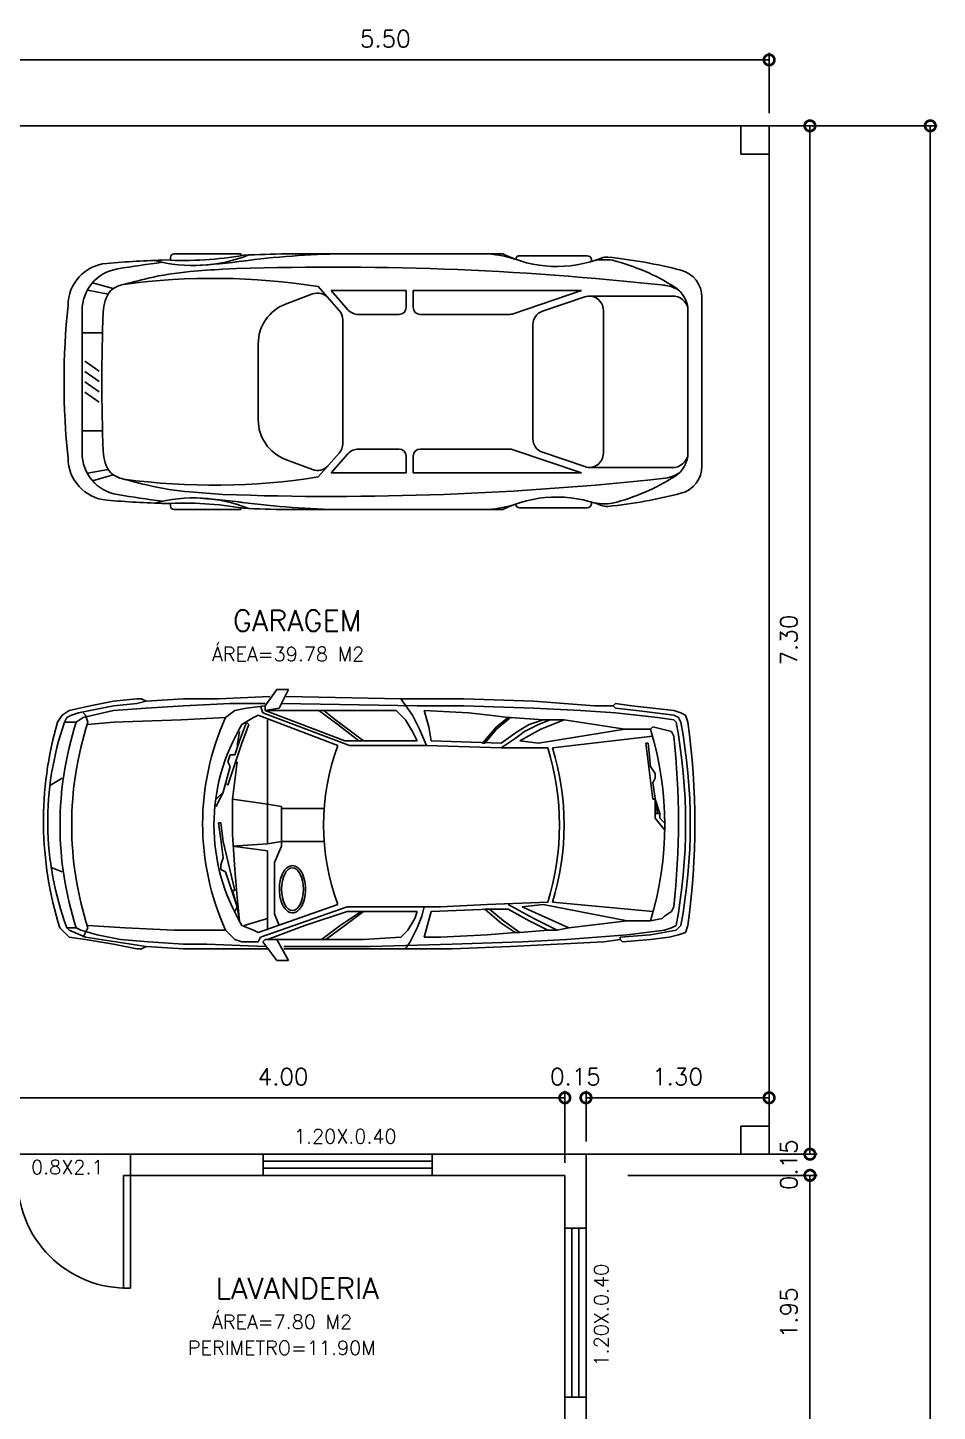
# Model space of a CAD drawing. Extents: x 621 to 746, y 228 to 299.
# Drawn here: x 634.27 to 640.72, y 243.24 to 253.07 of the extents above; entities that cross this region are included whole.
import ezdxf
from ezdxf.enums import TextEntityAlignment as Align

# ---------------------------------------------------------------- set-up
doc = ezdxf.new("R2010")
doc.units = 0
doc.header["$LTSCALE"] = 7
doc.layers.get('0').update_dxf_attribs({"linetype": 'CONTINUOUS'})
doc.layers.get('DEFPOINTS').update_dxf_attribs({"linetype": 'CONTINUOUS'})
for name, color, linetype in [('ACESSÓRIO', 2, 'CONTINUOUS'), ('ALVENARIA', 7, 'CONTINUOUS'), ('ALVENARIA1', 44, 'CONTINUOUS'), ('COTA', 1, 'CONTINUOUS'), ('JAPOR', 142, 'CONTINUOUS'), ('TEXTO2', 40, 'CONTINUOUS'), ('TEXTO3', 3, 'CONTINUOUS')]:
    doc.layers.add(name, color=color, linetype=linetype)
doc.styles.add('SIMPLEX', font='SIMPLEX.SHX')
doc.dimstyles.new('DIM50', dxfattribs={"dimtxt": 0.12, "dimasz": 0.15, "dimexe": 0.05, "dimexo": 0.09, "dimgap": 0.09, "dimtad": 1, "dimzin": 0, "dimdsep": 46, "dimtxsty": 'SIMPLEX', "dimblk1": 'DOTSMALL', "dimblk2": 'DOTSMALL', "dimsah": 1, "dimcen": 0.09, "dimadec": 0, "dimazin": 0, "dimtfac": 1, "dimtix": 1, "dimtofl": 0, "dimtmove": 2, "dimatfit": 3, "dimldrblk": 'DOTSMALL', "dimfxl": 1, "dimtolj": 1, "dimtzin": 0, "dimarcsym": 0})

# ---------------------------------------------------------------- blocks, each defined once
blk = doc.blocks.new('veico28d')
at = {"linetype": 'Continuous'}
for p, q in [((67.65, 186.87), (51.08, 185.21)), ((70.96, 186.87), (67.65, 186.87)), ((74.27, 185.21), (70.96, 186.87)), ((100.79, 186.87), (74.27, 185.21)), ((125.64, 186.87), (100.79, 186.87)), ((162.09, 188.52), (125.64, 186.87)), ((167.07, 193.49), (158.78, 181.9)), ((175.35, 193.49), (167.07, 193.49)), ((168.72, 180.24), (175.35, 193.49)), ((254.89, 186.87), (173.69, 188.52)), ((263.17, 175.27), (254.89, 186.87)), ((299.63, 186.87), (254.89, 186.87)), ((349.34, 185.21), (299.63, 186.87)), ((19.59, 178.58), (14.62, 175.27)), ((34.51, 181.9), (19.59, 178.58)), ((21.25, 175.27), (26.22, 176.92)), ((26.22, 176.92), (51.08, 181.9)), ((29.53, 173.61), (51.08, 178.58)), ((31.19, 175.27), (29.53, 176.92)), ((51.08, 185.21), (34.51, 181.9)), ((51.08, 181.9), (67.65, 183.55)), ((51.08, 178.58), (74.27, 180.24)), ((67.65, 183.55), (74.27, 185.21)), ((74.27, 180.24), (100.79, 181.9)), ((100.79, 181.9), (133.93, 183.55)), ((130.61, 173.61), (137.24, 178.58)), ((133.93, 183.55), (158.78, 183.55)), ((137.24, 178.58), (145.52, 180.24)), ((145.52, 180.24), (158.78, 181.9)), ((157.12, 176.92), (155.47, 181.9)), ((218.43, 153.73), (157.12, 176.92)), ((158.78, 181.9), (158.78, 180.24)), ((158.78, 178.58), (168.72, 180.24)), ((158.78, 180.24), (158.78, 178.58)), ((251.57, 178.58), (158.78, 178.58)), ((158.78, 178.58), (215.12, 157.04)), ((170.38, 183.55), (266.49, 181.9)), ((196.89, 178.58), (210.15, 168.64)), ((208.49, 171.95), (200.21, 178.58)), ((258.2, 171.95), (251.57, 178.58)), ((266.49, 181.9), (299.63, 181.9)), ((302.94, 176.92), (271.46, 178.58)), ((271.46, 178.58), (274.77, 166.98)), ((299.63, 181.9), (349.34, 180.24)), ((317.85, 175.27), (302.94, 176.92)), ((370.88, 183.55), (349.34, 185.21)), ((349.34, 180.24), (382.48, 178.58)), ((392.42, 181.9), (370.88, 183.55)), ((382.48, 178.58), (407.33, 176.92)), ((405.67, 181.9), (392.42, 181.9)), ((407.33, 183.55), (405.67, 181.9)), ((405.67, 181.9), (407.33, 180.24)), ((418.93, 181.9), (407.33, 183.55)), ((407.33, 180.24), (422.24, 178.58)), ((407.33, 176.92), (437.16, 173.61)), ((448.76, 178.58), (418.93, 181.9)), ((422.24, 178.58), (448.76, 175.27)), ((453.73, 176.92), (448.76, 178.58)), ((457.04, 175.27), (453.73, 176.92)), ((14.62, 175.27), (11.31, 170.3)), ((16.28, 170.3), (17.94, 173.61)), ((24.56, 170.3), (16.28, 170.3)), ((17.94, 173.61), (21.25, 175.27)), ((24.56, 170.3), (29.53, 173.61)), ((32.85, 170.3), (31.19, 175.27)), ((32.85, 168.64), (51.08, 170.3)), ((51.08, 170.3), (99.13, 171.95)), ((99.13, 171.95), (130.61, 173.61)), ((140.55, 157.04), (145.52, 170.3)), ((142.21, 168.64), (150.5, 173.61)), ((147.18, 168.64), (142.21, 155.38)), ((145.52, 170.3), (147.18, 168.64)), ((150.5, 173.61), (153.81, 175.27)), ((153.81, 175.27), (210.15, 153.73)), ((160.44, 112.3), (160.44, 171.95)), ((228.37, 157.04), (208.49, 171.95)), ((210.15, 168.64), (225.06, 157.04)), ((263.17, 163.67), (258.2, 171.95)), ((268.14, 165.33), (263.17, 175.27)), ((274.77, 166.98), (276.43, 157.04)), ((312.88, 155.38), (322.82, 166.98)), ((331.11, 173.61), (317.85, 175.27)), ((322.82, 166.98), (331.11, 173.61)), ((332.77, 173.61), (322.82, 165.33)), ((332.77, 173.61), (331.11, 173.61)), ((331.11, 173.61), (332.77, 173.61)), ((355.96, 171.95), (332.77, 173.61)), ((337.74, 163.67), (346.02, 168.64)), ((342.71, 163.67), (352.65, 168.64)), ((346.02, 168.64), (355.96, 171.95)), ((352.65, 168.64), (360.93, 171.95)), ((354.31, 171.95), (370.88, 171.95)), ((360.93, 171.95), (354.31, 171.95)), ((354.31, 165.33), (370.88, 171.95)), ((370.88, 171.95), (413.96, 165.33)), ((432.19, 165.33), (433.84, 166.98)), ((433.84, 166.98), (440.47, 165.33)), ((437.16, 173.61), (448.76, 171.95)), ((448.76, 175.27), (452.07, 173.61)), ((448.76, 171.95), (450.41, 170.3)), ((452.07, 173.61), (453.73, 170.3)), ((458.7, 170.3), (457.04, 175.27)), ((140.55, 163.67), (138.9, 153.73)), ((266.49, 157.04), (263.17, 163.67)), ((273.11, 153.73), (268.14, 165.33)), ((322.82, 165.33), (314.54, 155.38)), ((326.14, 155.38), (337.74, 163.67)), ((326.14, 152.07), (336.08, 158.7)), ((336.08, 158.7), (342.71, 163.67)), ((339.39, 157.04), (354.31, 165.33)), ((413.96, 165.33), (352.65, 155.38)), ((433.84, 160.35), (362.59, 152.07)), ((432.19, 165.33), (413.96, 165.33)), ((440.47, 165.33), (447.1, 163.67)), ((447.1, 163.67), (448.76, 160.35)), ((142.21, 155.38), (132.27, 125.56)), ((137.24, 147.1), (140.55, 157.04)), ((215.12, 157.04), (266.49, 157.04)), ((273.11, 153.73), (218.43, 153.73)), ((225.06, 157.04), (228.37, 157.04)), ((326.14, 152.07), (273.11, 153.73)), ((276.43, 157.04), (326.14, 155.38)), ((314.54, 155.38), (312.88, 155.38)), ((359.28, 152.07), (326.14, 152.07)), ((352.65, 155.38), (339.39, 157.04)), ((428.87, 155.38), (433.84, 115.62)), ((430.53, 155.38), (428.87, 155.38)), ((432.19, 138.81), (430.53, 155.38)), ((128.95, 120.59), (133.93, 138.81)), ((132.27, 142.13), (133.93, 147.1)), ((133.93, 138.81), (132.27, 142.13)), ((133.93, 147.1), (137.24, 147.1)), ((138.9, 142.13), (135.58, 115.62)), ((435.5, 133.84), (432.19, 138.81)), ((6.34, 125.56), (14.62, 130.53)), ((433.84, 127.21), (435.5, 130.53)), ((435.5, 130.53), (435.5, 133.84)), ((128.95, 120.59), (123.98, 110.64)), ((123.98, 115.62), (128.95, 120.59)), ((130.61, 127.21), (128.95, 120.59)), ((132.27, 125.56), (130.61, 127.21)), ((437.16, 105.67), (433.84, 127.21)), ((135.58, 115.62), (160.44, 112.3)), ((160.44, 112.3), (135.58, 115.62)), ((135.58, 115.62), (135.58, 90.76)), ((160.44, 112.3), (170.38, 110.64)), ((160.44, 84.13), (160.44, 112.3)), ((170.38, 110.64), (170.38, 108.99)), ((170.38, 108.99), (170.38, 85.79)), ((200.21, 108.99), (170.38, 108.99)), ((170.38, 108.99), (200.21, 108.99)), ((433.84, 115.62), (435.5, 115.62)), ((438.81, 105.67), (435.5, 115.62)), ((435.5, 115.62), (435.5, 105.67)), ((125.64, 99.05), (127.3, 99.05)), ((127.3, 87.45), (125.64, 99.05)), ((127.3, 99.05), (128.95, 85.79)), ((435.5, 105.67), (438.81, 105.67)), ((435.5, 105.67), (438.81, 105.67)), ((435.5, 102.36), (435.5, 105.67)), ((442.13, 94.07), (435.5, 102.36)), ((438.81, 105.67), (438.81, 102.36)), ((438.81, 102.36), (442.13, 99.05)), ((135.58, 90.76), (137.24, 65.91)), ((128.95, 74.19), (127.3, 87.45)), ((128.95, 85.79), (137.24, 50.99)), ((135.58, 82.48), (160.44, 84.13)), ((160.44, 79.16), (135.58, 82.48)), ((160.44, 84.13), (170.38, 85.79)), ((170.38, 85.79), (160.44, 84.13)), ((160.44, 22.82), (160.44, 79.16)), ((170.38, 82.48), (165.41, 70.88)), ((170.38, 85.79), (170.38, 82.48)), ((200.21, 85.79), (170.38, 85.79)), ((170.38, 85.79), (200.21, 85.79)), ((127.3, 69.22), (128.95, 74.19)), ((127.3, 65.91), (127.3, 69.22)), ((165.41, 70.88), (165.41, 34.42)), ((6.34, 67.56), (14.62, 64.25)), ((130.61, 64.25), (127.3, 65.91)), ((138.9, 39.39), (130.61, 64.25)), ((137.24, 65.91), (138.9, 46.02)), ((135.58, 50.99), (138.9, 39.39)), ((137.24, 50.99), (135.58, 50.99)), ((137.24, 36.08), (138.9, 39.39)), ((138.9, 46.02), (140.55, 29.45)), ((138.9, 39.39), (140.55, 29.45)), ((210.15, 41.05), (153.81, 21.17)), ((155.47, 17.85), (216.78, 39.39)), ((216.78, 39.39), (283.06, 39.39)), ((271.46, 39.39), (269.8, 32.77)), ((283.06, 39.39), (316.2, 41.05)), ((316.2, 41.05), (359.28, 42.71)), ((349.34, 31.11), (331.11, 41.05)), ((355.96, 41.05), (341.05, 39.39)), ((341.05, 39.39), (374.19, 24.48)), ((415.62, 29.45), (355.96, 41.05)), ((362.59, 42.71), (433.84, 36.08)), ((448.76, 39.39), (447.1, 36.08)), ((143.87, 26.14), (160.44, 31.11)), ((160.44, 31.11), (160.44, 22.82)), ((165.41, 34.42), (168.72, 26.14)), ((186.95, 26.14), (216.78, 36.08)), ((226.72, 36.08), (211.8, 26.14)), ((215.12, 26.14), (228.37, 36.08)), ((216.78, 36.08), (228.37, 36.08)), ((228.37, 36.08), (226.72, 36.08)), ((266.49, 36.08), (228.37, 36.08)), ((228.37, 36.08), (266.49, 36.08)), ((264.83, 31.11), (259.86, 22.82)), ((266.49, 36.08), (264.83, 31.11)), ((269.8, 32.77), (266.49, 24.48)), ((276.43, 36.08), (271.46, 17.85)), ((317.85, 37.74), (276.43, 36.08)), ((314.54, 37.74), (317.85, 37.74)), ((326.14, 27.79), (314.54, 37.74)), ((317.85, 37.74), (327.79, 29.45)), ((331.11, 37.74), (317.85, 37.74)), ((346.02, 29.45), (331.11, 37.74)), ((365.91, 22.82), (349.34, 31.11)), ((440.47, 31.11), (432.19, 29.45)), ((442.13, 32.77), (440.47, 31.11)), ((447.1, 36.08), (442.13, 32.77)), ((12.96, 24.48), (16.28, 21.17)), ((16.28, 21.17), (19.59, 17.85)), ((24.56, 24.48), (17.94, 24.48)), ((17.94, 24.48), (19.59, 22.82)), ((19.59, 22.82), (31.19, 17.85)), ((27.88, 22.82), (24.56, 24.48)), ((39.48, 19.51), (27.88, 22.82)), ((32.85, 24.48), (29.53, 17.85)), ((32.85, 26.14), (59.36, 24.48)), ((59.36, 24.48), (94.16, 22.82)), ((94.16, 22.82), (130.61, 22.82)), ((130.61, 22.82), (137.24, 16.2)), ((150.5, 22.82), (142.21, 26.14)), ((153.81, 21.17), (150.5, 22.82)), ((160.44, 16.2), (186.95, 26.14)), ((211.8, 26.14), (198.55, 16.2)), ((201.86, 16.2), (215.12, 26.14)), ((259.86, 22.82), (254.89, 17.85)), ((266.49, 24.48), (261.51, 14.54)), ((316.2, 19.51), (336.08, 21.17)), ((336.08, 21.17), (326.14, 27.79)), ((327.79, 29.45), (339.39, 21.17)), ((336.08, 21.17), (339.39, 21.17)), ((339.39, 21.17), (336.08, 21.17)), ((339.39, 21.17), (359.28, 22.82)), ((359.28, 22.82), (346.02, 29.45)), ((365.91, 22.82), (359.28, 22.82)), ((374.19, 24.48), (365.91, 22.82)), ((374.19, 24.48), (415.62, 29.45)), ((432.19, 29.45), (415.62, 29.45)), ((442.13, 22.82), (415.62, 19.51)), ((450.41, 22.82), (432.19, 19.51)), ((447.1, 24.48), (442.13, 22.82)), ((450.41, 26.14), (447.1, 24.48)), ((453.73, 26.14), (450.41, 22.82)), ((452.07, 19.51), (457.04, 21.17)), ((457.04, 21.17), (458.7, 26.14)), ((19.59, 17.85), (31.19, 16.2)), ((31.19, 17.85), (74.27, 11.22)), ((31.19, 16.2), (51.08, 12.88)), ((56.05, 16.2), (39.48, 19.51)), ((51.08, 12.88), (67.65, 9.57)), ((75.93, 14.54), (56.05, 16.2)), ((70.96, 9.57), (74.27, 11.22)), ((74.27, 11.22), (100.79, 9.57)), ((100.79, 12.88), (75.93, 14.54)), ((117.36, 12.88), (100.79, 12.88)), ((158.78, 11.22), (117.36, 12.88)), ((137.24, 16.2), (142.21, 14.54)), ((142.21, 14.54), (152.15, 14.54)), ((152.15, 14.54), (153.81, 14.54)), ((153.81, 14.54), (155.47, 17.85)), ((157.12, 14.54), (158.78, 16.2)), ((167.07, 1.28), (157.12, 14.54)), ((158.78, 16.2), (167.07, 16.2)), ((198.55, 16.2), (160.44, 16.2)), ((167.07, 16.2), (175.35, 1.28)), ((233.35, 11.22), (172.04, 11.22)), ((201.86, 16.2), (198.55, 16.2)), ((198.55, 16.2), (201.86, 16.2)), ((228.37, 16.2), (201.86, 16.2)), ((254.89, 17.85), (228.37, 16.2)), ((291.34, 12.88), (233.35, 11.22)), ((261.51, 14.54), (258.2, 9.57)), ((271.46, 17.85), (283.06, 17.85)), ((283.06, 17.85), (316.2, 19.51)), ((341.05, 14.54), (291.34, 12.88)), ((291.34, 9.57), (332.77, 11.22)), ((332.77, 11.22), (365.91, 12.88)), ((372.53, 16.2), (341.05, 14.54)), ((365.91, 12.88), (399.05, 14.54)), ((415.62, 19.51), (372.53, 16.2)), ((399.05, 14.54), (410.64, 16.2)), ((432.19, 19.51), (410.64, 17.85)), ((410.64, 17.85), (410.64, 16.2)), ((410.64, 16.2), (412.3, 14.54)), ((412.3, 14.54), (432.19, 16.2)), ((432.19, 16.2), (445.44, 17.85)), ((445.44, 17.85), (452.07, 19.51)), ((67.65, 9.57), (70.96, 9.57)), ((100.79, 9.57), (160.44, 9.57)), ((175.35, 1.28), (167.07, 1.28)), ((172.04, 9.57), (216.78, 9.57)), ((216.78, 9.57), (291.34, 9.57))]:
    blk.add_line(p, q, dxfattribs=at)
for centre, radius, start, end in [((253.06, 100.13), 251.73, 163.8141, 197.488), ((218.51, 99.68), 214.2, 160.7505, 200.5516), ((249.92, 97.39), 236.85, 162.0721, 197.9279), ((258.2, 97.39), 236.85, 162.0721, 197.9279), ((296.48, 98.22), 182.2, 155.556, 204.444), ((259.86, 97.39), 137.54, 148.79951, 211.20049), ((67.08, 98.22), 390.05, 349.35081, 10.64919), ((70.39, 98.22), 390.05, 349.35081, 10.64919), ((-58.97, 98.22), 522.66, 352.07312, 7.92688), ((208.96, 97.39), 233.33, 343.07247, 16.92753), ((-109, 99.87), 561.03, 353.81133, 6.18867), ((364.25, 97.39), 164.08, 159.91798, 200.08202), ((183.64, 97.39), 183.96, 342.70759, 17.29241), ((186.95, 97.39), 183.96, 342.70759, 17.29241)]:
    blk.add_arc(centre, radius, start, end, dxfattribs=at)
blk.add_ellipse((178.04, 51.82), major_axis=(0, 15.23), ratio=0.509158, dxfattribs=at)
blk.add_open_spline([(178.04, 68.55), (177.46, 68.55), (176.88, 68.46), (175.77, 68.1), (175.24, 67.84), (174.24, 67.17), (173.76, 66.77), (172.38, 65.33), (171.57, 64.08), (170.25, 61.2), (169.73, 59.56), (169.02, 56.07), (168.82, 54.21), (168.75, 50.48), (168.89, 48.61), (169.49, 45.04), (169.95, 43.35), (171.16, 40.32), (171.91, 38.99), (173.41, 37.17), (174.09, 36.54), (175.44, 35.68), (176.1, 35.39), (177.47, 35.07), (178.18, 35.04), (179.57, 35.25), (180.24, 35.49), (181.5, 36.19), (182.08, 36.64), (183.16, 37.72), (183.66, 38.35), (185.15, 40.66), (185.95, 42.67), (187.04, 47.11), (187.31, 49.55), (187.28, 54.42), (186.98, 56.85), (185.85, 61.26), (185.02, 63.24), (183.36, 65.69), (182.7, 66.44), (181.35, 67.54), (180.69, 67.94), (179.36, 68.43), (178.7, 68.55), (178.04, 68.55)], degree=3, knots=[0, 0, 0, 0, 0.162387, 0.162387, 0.324774, 0.324774, 0.487162, 0.487162, 0.83729, 0.83729, 1.187418, 1.187418, 1.537546, 1.537546, 1.887675, 1.887675, 2.237803, 2.237803, 2.587931, 2.587931, 2.826611, 2.826611, 3.023242, 3.023242, 3.219873, 3.219873, 3.416505, 3.416505, 3.613136, 3.613136, 3.809767, 3.809767, 4.266516, 4.266516, 4.723264, 4.723264, 5.180012, 5.180012, 5.636761, 5.636761, 5.889484, 5.889484, 6.098087, 6.098087, 6.283185, 6.283185, 6.283185, 6.283185], dxfattribs=at)
blk.add_text('Studio Tecnico: Arch. Giuseppe Conte', height=0.00001, dxfattribs=at).set_placement((172.04, 11.22))
blk = doc.blocks.new('_DOTSMALL')
at = {"color": 0, "linetype": 'ByBlock', "const_width": 0.5}
blk.add_lwpolyline([(-0.0625, 0, 1), (0.0625, 0, 1)], format="xyb", close=True, dxfattribs=at)
blk = doc.blocks.new('*D129')
at = {"layer": 'COTA', "color": 0, "lineweight": -2}
for p, q in [((638.5258, 244.9182), (639.868, 244.9182)), ((639.818, 242.9682), (639.818, 244.9182)), ((638.5258, 242.9682), (639.868, 242.9682))]:
    blk.add_line(p, q, dxfattribs=at)
at = {"layer": 'DEFPOINTS', "color": 0}
for p in [(638.4358, 244.9182), (639.818, 244.9182), (638.4358, 242.9682)]:
    blk.add_point(p, dxfattribs=at)
at = {"layer": 'COTA', "color": 0, "lineweight": -2, "xscale": 0.15, "yscale": 0.15, "zscale": 0.15}
for p, rotation in [((639.818, 244.9182), 90), ((639.818, 242.9682), 270)]:
    blk.add_blockref('_DOTSMALL', p, dxfattribs=dict(at, rotation=rotation))
at = {"layer": 'COTA', "color": 0, "insert": (639.668, 243.9432), "char_height": 0.12, "attachment_point": 5, "rotation": 90, "style": 'SIMPLEX'}
blk.add_mtext('\\A1;1.95', dxfattribs=at)
blk = doc.blocks.new('*D130')
at = {"layer": 'COTA', "color": 0, "lineweight": -2}
for p, q in [((639.818, 245.0682), (639.818, 245.2182)), ((638.5258, 245.0682), (639.868, 245.0682)), ((638.5258, 244.9182), (639.868, 244.9182)), ((639.818, 244.9182), (639.818, 244.7682))]:
    blk.add_line(p, q, dxfattribs=at)
at = {"layer": 'DEFPOINTS', "color": 0}
for p in [(638.4358, 245.0682), (639.818, 245.0682), (638.4358, 244.9182)]:
    blk.add_point(p, dxfattribs=at)
at = {"layer": 'COTA', "color": 0, "lineweight": -2, "xscale": 0.15, "yscale": 0.15, "zscale": 0.15}
for p, rotation in [((639.818, 245.0682), 270), ((639.818, 244.9182), 90)]:
    blk.add_blockref('_DOTSMALL', p, dxfattribs=dict(at, rotation=rotation))
at = {"layer": 'COTA', "color": 0, "insert": (639.668, 244.9932), "char_height": 0.12, "attachment_point": 5, "rotation": 90, "style": 'SIMPLEX'}
blk.add_mtext('\\A1;0.15', dxfattribs=at)
blk = doc.blocks.new('*D131')
at = {"layer": 'COTA', "color": 0, "lineweight": -2}
for p, q in [((638.5258, 252.3682), (639.868, 252.3682)), ((639.818, 245.0682), (639.818, 252.3682)), ((638.5258, 245.0682), (639.868, 245.0682))]:
    blk.add_line(p, q, dxfattribs=at)
at = {"layer": 'DEFPOINTS', "color": 0}
for p in [(638.4358, 252.3682), (639.818, 252.3682), (638.4358, 245.0682)]:
    blk.add_point(p, dxfattribs=at)
at = {"layer": 'COTA', "color": 0, "lineweight": -2, "xscale": 0.15, "yscale": 0.15, "zscale": 0.15}
for p, rotation in [((639.818, 252.3682), 90), ((639.818, 245.0682), 270)]:
    blk.add_blockref('_DOTSMALL', p, dxfattribs=dict(at, rotation=rotation))
at = {"layer": 'COTA', "color": 0, "insert": (639.668, 248.7182), "char_height": 0.12, "attachment_point": 5, "rotation": 90, "style": 'SIMPLEX'}
blk.add_mtext('\\A1;7.30', dxfattribs=at)
blk = doc.blocks.new('*D134')
at = {"layer": 'COTA', "color": 0, "lineweight": -2}
for p, q in [((634.0783, 252.1082), (634.0783, 252.8863)), ((634.0783, 252.8363), (639.5283, 252.8363)), ((639.5283, 252.4582), (639.5283, 252.8863))]:
    blk.add_line(p, q, dxfattribs=at)
at = {"layer": 'DEFPOINTS', "color": 0}
for p in [(639.5283, 252.8363), (639.5283, 252.3682), (634.0783, 252.0182)]:
    blk.add_point(p, dxfattribs=at)
at = {"layer": 'COTA', "color": 0, "lineweight": -2, "xscale": 0.15, "yscale": 0.15, "zscale": 0.15, "rotation": 180}
blk.add_blockref('_DOTSMALL', (634.0783, 252.8363), dxfattribs=at)
at = {"layer": 'COTA', "color": 0, "lineweight": -2, "xscale": 0.15, "yscale": 0.15, "zscale": 0.15}
blk.add_blockref('_DOTSMALL', (639.5283, 252.8363), dxfattribs=at)
at = {"layer": 'COTA', "color": 0, "insert": (636.8033, 252.9863), "char_height": 0.12, "attachment_point": 5, "style": 'SIMPLEX'}
blk.add_mtext('\\A1;5.50', dxfattribs=at)
blk = doc.blocks.new('*D135')
at = {"layer": 'COTA', "color": 0, "lineweight": -2}
for p, q in [((638.2283, 245.1582), (638.2283, 245.5188)), ((638.2283, 245.4688), (639.5283, 245.4688)), ((639.5283, 245.1582), (639.5283, 245.5188))]:
    blk.add_line(p, q, dxfattribs=at)
at = {"layer": 'DEFPOINTS', "color": 0}
for p in [(639.5283, 245.4688), (638.2283, 245.0682), (639.5283, 245.0682)]:
    blk.add_point(p, dxfattribs=at)
at = {"layer": 'COTA', "color": 0, "lineweight": -2, "xscale": 0.15, "yscale": 0.15, "zscale": 0.15, "rotation": 180}
blk.add_blockref('_DOTSMALL', (638.2283, 245.4688), dxfattribs=at)
at = {"layer": 'COTA', "color": 0, "lineweight": -2, "xscale": 0.15, "yscale": 0.15, "zscale": 0.15}
blk.add_blockref('_DOTSMALL', (639.5283, 245.4688), dxfattribs=at)
at = {"layer": 'COTA', "color": 0, "insert": (638.8783, 245.6188), "char_height": 0.12, "attachment_point": 5, "style": 'SIMPLEX'}
blk.add_mtext('\\A1;1.30', dxfattribs=at)
blk = doc.blocks.new('*D136')
at = {"layer": 'COTA', "color": 0, "lineweight": -2}
for p, q in [((638.0783, 245.4688), (637.9283, 245.4688)), ((638.0783, 245.0082), (638.0783, 245.5188)), ((638.2283, 245.1582), (638.2283, 245.5188)), ((638.2283, 245.4688), (638.3783, 245.4688))]:
    blk.add_line(p, q, dxfattribs=at)
at = {"layer": 'DEFPOINTS', "color": 0}
for p in [(638.0783, 245.4688), (638.2283, 245.0682), (638.0783, 244.9182)]:
    blk.add_point(p, dxfattribs=at)
at = {"layer": 'COTA', "color": 0, "lineweight": -2, "xscale": 0.15, "yscale": 0.15, "zscale": 0.15}
blk.add_blockref('_DOTSMALL', (638.0783, 245.4688), dxfattribs=at)
at = {"layer": 'COTA', "color": 0, "lineweight": -2, "xscale": 0.15, "yscale": 0.15, "zscale": 0.15, "rotation": 180}
blk.add_blockref('_DOTSMALL', (638.2283, 245.4688), dxfattribs=at)
at = {"layer": 'COTA', "color": 0, "insert": (638.1533, 245.6188), "char_height": 0.12, "attachment_point": 5, "style": 'SIMPLEX'}
blk.add_mtext('\\A1;0.15', dxfattribs=at)
blk = doc.blocks.new('*D137')
at = {"layer": 'COTA', "color": 0, "lineweight": -2}
for p, q in [((634.0783, 245.0082), (634.0783, 245.5188)), ((638.0783, 245.4688), (634.0783, 245.4688)), ((638.0783, 245.0082), (638.0783, 245.5188))]:
    blk.add_line(p, q, dxfattribs=at)
at = {"layer": 'DEFPOINTS', "color": 0}
for p in [(634.0783, 245.4688), (634.0783, 244.9182), (638.0783, 244.9182)]:
    blk.add_point(p, dxfattribs=at)
at = {"layer": 'COTA', "color": 0, "lineweight": -2, "xscale": 0.15, "yscale": 0.15, "zscale": 0.15, "rotation": 180}
blk.add_blockref('_DOTSMALL', (634.0783, 245.4688), dxfattribs=at)
at = {"layer": 'COTA', "color": 0, "lineweight": -2, "xscale": 0.15, "yscale": 0.15, "zscale": 0.15}
blk.add_blockref('_DOTSMALL', (638.0783, 245.4688), dxfattribs=at)
at = {"layer": 'COTA', "color": 0, "insert": (636.0783, 245.6188), "char_height": 0.12, "attachment_point": 5, "style": 'SIMPLEX'}
blk.add_mtext('\\A1;4.00', dxfattribs=at)
blk = doc.blocks.new('*D173')
at = {"layer": 'COTA', "color": 0, "lineweight": -2}
for p, q in [((639.6183, 252.3682), (640.7221, 252.3682)), ((640.6721, 231.6682), (640.6721, 252.3682)), ((638.3183, 231.6682), (640.7221, 231.6682))]:
    blk.add_line(p, q, dxfattribs=at)
at = {"layer": 'DEFPOINTS', "color": 0}
for p in [(639.5283, 252.3682), (640.6721, 252.3682), (638.2283, 231.6682)]:
    blk.add_point(p, dxfattribs=at)
at = {"layer": 'COTA', "color": 0, "lineweight": -2, "xscale": 0.15, "yscale": 0.15, "zscale": 0.15}
for p, rotation in [((640.6721, 252.3682), 90), ((640.6721, 231.6682), 270)]:
    blk.add_blockref('_DOTSMALL', p, dxfattribs=dict(at, rotation=rotation))
at = {"layer": 'COTA', "color": 0, "insert": (640.5221, 242.0182), "char_height": 0.12, "attachment_point": 5, "rotation": 90, "style": 'SIMPLEX'}
blk.add_mtext('\\A1;20.70', dxfattribs=at)

msp = doc.modelspace()

# ---------------------------------------------------------------- linework, layer by layer
at = {"layer": 'ACESSÓRIO'}
for p, q in [((635.3041, 251.4591), (635.7791, 251.4591)), ((635.7791, 251.4591), (635.7791, 251.4487)), ((636.1022, 251.4591), (637.6371, 251.4591)), ((637.756, 251.4465), (638.2374, 251.4465)), ((635.2791, 251.4341), (635.2791, 251.4174)), ((637.731, 251.4196), (637.731, 251.4215)), ((638.2674, 251.4165), (638.2674, 251.4056)), ((634.7255, 251.2539), (634.873, 251.2127)), ((634.6889, 251.2017), (634.8375, 251.1743)), ((636.0956, 251.1024), (636.287, 251.1747)), ((636.4766, 251.0575), (636.3265, 251.2276)), ((636.4183, 251.1991), (636.9516, 251.1991)), ((636.5385, 251.063), (636.4183, 251.1991)), ((636.9516, 251.0791), (636.9516, 251.1991)), ((637.0016, 251.1991), (638.1963, 251.1991)), ((637.0016, 251.0791), (637.0016, 251.1991)), ((637.712, 251.0344), (638.1963, 251.1991)), ((637.9194, 251.0522), (638.2194, 251.1542)), ((638.2516, 251.1595), (638.8614, 251.1595)), ((639.0516, 249.9537), (639.0516, 251.1496)), ((634.6516, 250.0464), (634.6516, 251.0568)), ((638.3516, 250.0437), (638.3516, 251.0595)), ((638.9516, 250.0487), (638.9516, 251.0546)), ((636.5016, 250.1119), (636.5016, 250.9913)), ((636.6134, 251.0291), (636.9016, 251.0291)), ((637.0516, 251.0291), (637.6798, 251.0291)), ((637.8516, 250.1457), (637.8516, 250.9575)), ((634.6516, 250.8991), (634.8016, 250.8991)), ((635.9016, 250.2815), (635.9016, 250.8218)), ((634.6716, 250.6989), (634.7719, 250.6276)), ((634.6716, 250.6253), (634.7716, 250.5542)), ((634.6716, 250.5517), (634.7718, 250.4804)), ((634.6716, 250.478), (634.7725, 250.4064)), ((634.6516, 250.2041), (634.8016, 250.2041)), ((636.6134, 250.0741), (636.9016, 250.0741)), ((637.0516, 250.0741), (637.6798, 250.0741)), ((637.712, 250.0688), (638.1963, 249.9041)), ((636.0956, 250.0008), (636.287, 249.9285)), ((636.4766, 250.0458), (636.3265, 249.8756)), ((636.5385, 250.0403), (636.4183, 249.9041)), ((636.9516, 249.9041), (636.9516, 250.0241)), ((637.0016, 249.9041), (637.0016, 250.0241)), ((637.9194, 250.0511), (638.2194, 249.9491)), ((634.6889, 249.9016), (634.8375, 249.9289)), ((634.7255, 249.8493), (634.873, 249.8905)), ((636.4183, 249.9041), (636.9516, 249.9041)), ((636.4183, 249.9041), (636.9516, 249.9041)), ((637.0016, 249.9041), (638.1963, 249.9041)), ((637.0016, 249.9041), (638.1963, 249.9041)), ((638.2516, 249.9437), (638.8614, 249.9437)), ((635.2791, 249.6691), (635.2791, 249.6859)), ((637.731, 249.6836), (637.731, 249.6817)), ((638.2674, 249.6867), (638.2674, 249.6977)), ((635.3041, 249.6441), (635.7791, 249.6441)), ((635.7791, 249.6441), (635.7791, 249.6545)), ((636.1022, 249.6441), (637.6371, 249.6441)), ((637.756, 249.6567), (638.2374, 249.6567))]:
    msp.add_line(p, q, dxfattribs=at)
for centre, radius, start, end in [((635.4425, 252.4395), 1.063, 254.85763, 291.64409), ((635.3753, 253.8472), 2.4345, 266.89134, 279.99775), ((635.3041, 251.4341), 0.025, 90, 180), ((636.6185, 244.9536), 6.5076, 91.44672, 97.74433), ((636.1923, 243.6239), 7.8357, 90.65826, 92.88435), ((637.4622, 250.5929), 0.8693, 71.93175, 85.18955), ((638.0208, 252.2396), 0.8697, 243.8188, 291.36036), ((637.756, 251.4215), 0.025, 90, 180), ((638.2374, 251.4165), 0.03, 0, 90), ((634.8516, 251.093), 0.3, 94.88259, 180), ((634.9516, 251.0568), 0.3, 99.47587, 180), ((635.493, 243.5846), 7.8357, 91.82646, 94.88259), ((636.1923, 243.6239), 7.8357, 97.10624, 99.47587), ((637.8963, 221.1506), 30.2845, 94.25613, 94.69555), ((635.2482, 255.4499), 4.078, 272.73019, 277.9271), ((636.4319, 229.9062), 21.4596, 83.69897, 92.09138), ((638.362, 251.0538), 0.3643, 81.24281, 104.97837), ((638.374, 251.3365), 0.1, 84.32613, 111.36036), ((638.0517, 248.0918), 3.3607, 75.33858, 84.32613), ((638.0516, 249.9591), 1.5, 57.42103, 75.8853), ((638.8516, 251.1496), 0.2, 0, 75.33858), ((636.6185, 244.9536), 6.5076, 103.3072, 105.03334), ((635.5841, 246.506), 4.7796, 81.06502, 97.64996), ((635.5809, 249.3402), 2, 94.69555, 103.3072), ((635.0516, 251.0453), 0.25, 142.0329, 180), ((634.9824, 251.0453), 0.2, 105.03334, 129.73482), ((636.3224, 251.0812), 0.1, 41.42367, 110.69545), ((638.2516, 251.0595), 0.1, 0, 108.77803), ((638.7553, 250.9902), 0.2481, 56.69834, 84.80923), ((638.8397, 251.0448), 0.1167, 20.08373, 100.71761), ((638.7516, 251.0546), 0.2, 0, 57.42103), ((639.6704, 250.5516), 5.1473, 173.96302, 186.03698), ((636.2016, 250.8218), 0.3, 110.69545, 180), ((636.4016, 250.9913), 0.1, 0, 41.42367), ((636.6134, 251.1291), 0.1, 221.42367, 270), ((636.9016, 251.0791), 0.05, 270, 0), ((637.0516, 251.0791), 0.05, 180, 270), ((637.9516, 250.9575), 0.1, 108.77803, 180), ((646.9835, 250.5516), 12.1919, 177.67923, 182.32077), ((637.6798, 251.1291), 0.1, 270, 288.77803), ((636.2016, 250.2815), 0.3, 180, 249.30455), ((636.4016, 250.1119), 0.1, 318.57633, 0), ((636.6134, 249.9741), 0.1, 90, 138.57633), ((636.9016, 250.0241), 0.05, 0, 90), ((637.0516, 250.0241), 0.05, 90, 180), ((637.6798, 249.9741), 0.1, 71.22197, 90), ((637.9516, 250.1457), 0.1, 180, 251.22197), ((634.8516, 250.0103), 0.3, 180, 265.11741), ((634.9516, 250.0464), 0.3, 180, 260.52413), ((635.0516, 250.0579), 0.25, 180, 217.9671), ((635.0516, 250.0579), 0.25, 180, 217.9671), ((638.2516, 250.0437), 0.1, 251.22197, 0), ((638.8397, 250.0584), 0.1167, 259.28239, 339.91627), ((638.7516, 250.0487), 0.2, 302.57897, 0), ((634.9824, 250.0579), 0.2, 230.26518, 254.96666), ((634.9824, 250.0579), 0.2, 230.26518, 254.96666), ((635.5841, 254.5972), 4.7796, 262.35004, 278.93498), ((636.3224, 250.0221), 0.1, 249.30455, 318.57633), ((636.3224, 250.0221), 0.1, 249.30455, 318.57633), ((638.0516, 251.1441), 1.5, 284.1147, 302.57897), ((638.7553, 250.113), 0.2481, 275.19077, 303.30166), ((638.8516, 249.9537), 0.2, 284.66142, 0), ((636.6185, 256.1496), 6.5076, 254.96666, 256.6928), ((635.5809, 251.7631), 2, 256.6928, 265.30445), ((637.8963, 279.9526), 30.2845, 265.30445, 265.74387), ((636.4319, 271.197), 21.4596, 267.90862, 276.30103), ((635.493, 257.5187), 7.8357, 265.11741, 268.17354), ((636.1923, 257.4793), 7.8357, 260.52413, 262.89376), ((635.4425, 248.6638), 1.063, 68.35591, 105.14237), ((635.3753, 247.256), 2.4345, 80.00225, 93.10866), ((635.2482, 245.6534), 4.078, 82.0729, 87.26981), ((636.6185, 256.1496), 6.5076, 262.25567, 268.55328), ((637.4622, 250.5103), 0.8693, 274.81045, 288.06825), ((638.0208, 248.8636), 0.8697, 68.63964, 116.1812), ((637.756, 249.6817), 0.025, 180, 270), ((638.2374, 249.6867), 0.03, 270, 0), ((638.362, 250.0494), 0.3643, 255.02163, 278.75719), ((638.374, 249.7667), 0.1, 248.63964, 275.67387), ((638.0517, 253.0114), 3.3607, 275.67387, 284.66142), ((635.3041, 249.6691), 0.025, 180, 270), ((636.1923, 257.4793), 7.8357, 267.11565, 269.34174)]:
    msp.add_arc(centre, radius, start, end, dxfattribs=at)
at = {"layer": 'ALVENARIA'}
for p, q in [((635.0783, 245.0682), (634.9947, 245.0682)), ((634.9947, 245.0682), (634.9947, 244.9182)), ((634.9947, 245.0682), (635.9365, 245.0682)), ((635.9365, 244.9182), (635.9365, 245.0682)), ((637.1365, 244.9182), (637.1365, 245.0682)), ((637.1365, 245.0682), (638.2283, 245.0682)), ((638.2283, 244.5432), (638.2283, 245.0682)), ((635.0783, 244.9182), (634.9947, 244.9182)), ((634.9947, 244.9182), (635.9365, 244.9182)), ((637.1365, 244.9182), (638.0783, 244.9182)), ((638.0783, 244.5432), (638.0783, 244.9182)), ((638.2283, 244.5432), (638.0783, 244.5432)), ((638.2283, 243.3432), (638.0783, 243.3432)), ((638.0783, 242.9682), (638.0783, 243.3432)), ((638.2283, 242.3932), (638.2283, 243.3432))]:
    msp.add_line(p, q, dxfattribs=at)
for points in [[(639.3283, 252.3682), (639.5283, 252.3682), (639.5283, 252.1682), (639.3283, 252.1682)], [(639.3283, 245.2682), (639.5283, 245.2682), (639.5283, 245.0682), (639.3283, 245.0682)]]:
    msp.add_lwpolyline(points, close=True, dxfattribs=at)
at = {"layer": 'ALVENARIA1'}
for p, q in [((634.0783, 252.3682), (639.5283, 252.3682)), ((639.5283, 245.0682), (639.5283, 252.3682)), ((634.1947, 245.0682), (634.9947, 245.0682)), ((638.2283, 245.0682), (639.5283, 245.0682))]:
    msp.add_line(p, q, dxfattribs=at)
at = {"layer": 'JAPOR'}
for p, q in [((637.1365, 245.0682), (635.9365, 245.0682)), ((637.1365, 245.0182), (635.9365, 245.0182)), ((637.1365, 244.9682), (635.9365, 244.9682)), ((634.9447, 244.9182), (634.9447, 244.1182)), ((634.9947, 244.9182), (634.9447, 244.9182)), ((634.9947, 244.9182), (634.9947, 244.1182)), ((637.1365, 244.9182), (635.9365, 244.9182)), ((638.0783, 244.5432), (638.0783, 243.3432)), ((638.1283, 244.5432), (638.1283, 243.3432)), ((638.1783, 244.5432), (638.1783, 243.3432)), ((638.2283, 244.5432), (638.2283, 243.3432)), ((634.9947, 244.1182), (634.9447, 244.1182))]:
    msp.add_line(p, q, dxfattribs=at)
msp.add_arc((634.9697, 244.8932), 0.7754, 178.15239, 271.84761, dxfattribs=at)

# ---------------------------------------------------------------- block references
at = {"layer": 'ACESSÓRIO', "xscale": 0.01, "yscale": 0.01, "zscale": 0.01}
msp.add_blockref('veico28d', (634.3641, 246.4313), dxfattribs=at)

# ---------------------------------------------------------------- texts
at = {"layer": 'TEXTO2', "style": 'SIMPLEX'}
for s, p in [('ÁREA=39.78 M2', (635.5737, 248.5688)), ('ÁREA=7.80 M2', (635.5737, 243.8282)), ('PERIMETRO=11.90M', (635.4023, 243.6447))]:
    msp.add_text(s, height=0.1, dxfattribs=at).set_placement(p)
msp.add_text('1.20X.0.40', height=0.1, dxfattribs=at).set_placement((636.5194, 245.1451), align=Align.CENTER)
for s, rotation, p in [('0.8X2.1', 360, (634.5463, 244.9272)), ('1.20X.0.40', 90, (638.3869, 243.9262))]:
    msp.add_text(s, height=0.1, rotation=rotation, dxfattribs=at).set_placement(p, align=Align.CENTER)
at = {"layer": 'TEXTO3', "style": 'SIMPLEX'}
for s, p in [('GARAGEM', (636.1774, 248.7814)), ('LAVANDERIA', (636.1774, 244.0408))]:
    msp.add_text(s, height=0.15, dxfattribs=at).set_placement(p, align=Align.CENTER)

# ---------------------------------------------------------------- dimensions: what is measured, and where the dimension line sits
at = {"layer": 'COTA'}
dim = msp.add_linear_dim(base=(639.5283, 252.8363), p1=(634.0783, 252.0182), p2=(639.5283, 252.3682), text='5.50', dimstyle='DIM50', dxfattribs=at)
dim.commit()
dim.dimension.update_dxf_attribs({"geometry": '*D134', "text_midpoint": (636.8033, 252.9863)})
for base, p1, p2, picture, middle in [((640.6721, 252.3682), (638.2283, 231.6682), (639.5283, 252.3682), '*D173', (640.5221, 242.0182)), ((639.818, 252.3682), (638.4358, 245.0682), (638.4358, 252.3682), '*D131', (639.668, 248.7182)), ((639.818, 245.0682), (638.4358, 244.9182), (638.4358, 245.0682), '*D130', (639.668, 244.9932)), ((639.818, 244.9182), (638.4358, 242.9682), (638.4358, 244.9182), '*D129', (639.668, 243.9432))]:
    dim = msp.add_linear_dim(base=base, p1=p1, p2=p2, angle=90, dimstyle='DIM50', dxfattribs=at)
    dim.commit()
    dim.dimension.update_dxf_attribs({"geometry": picture, "text_midpoint": middle})
for base, p1, p2, picture, middle in [((634.0783, 245.4688), (638.0783, 244.9182), (634.0783, 244.9182), '*D137', (636.0783, 245.6188)), ((638.0783, 245.4688), (638.2283, 245.0682), (638.0783, 244.9182), '*D136', (638.1533, 245.6188)), ((639.5283, 245.4688), (638.2283, 245.0682), (639.5283, 245.0682), '*D135', (638.8783, 245.6188))]:
    dim = msp.add_linear_dim(base=base, p1=p1, p2=p2, dimstyle='DIM50', dxfattribs=at)
    dim.commit()
    dim.dimension.update_dxf_attribs({"geometry": picture, "text_midpoint": middle})

doc.saveas('drawing.dxf')
